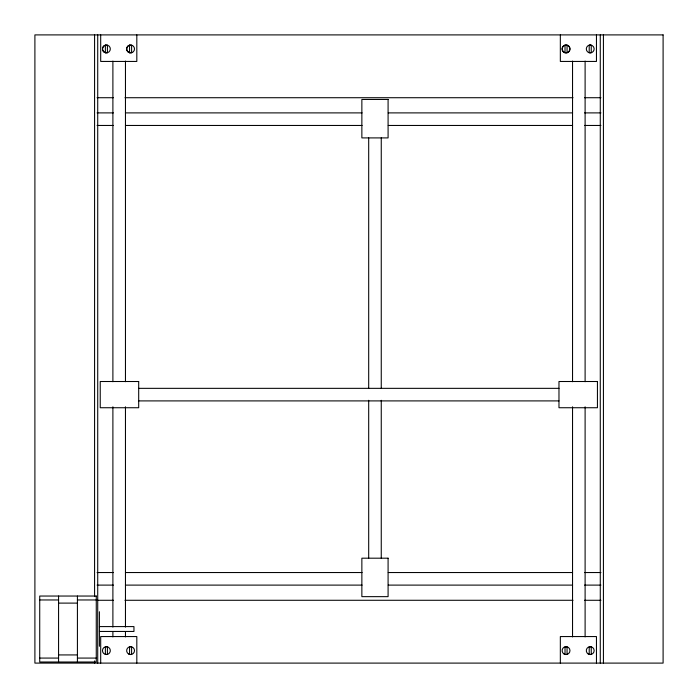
<?xml version="1.0" encoding="UTF-8"?>
<svg xmlns="http://www.w3.org/2000/svg" width="698" height="698" viewBox="0 0 698 698"><rect width="100%" height="100%" fill="white"/><g stroke="black" fill="none" stroke-linecap="round" stroke-linejoin="round"><path stroke-width="1.05" d="M105.381 45.161L107.413 45.161L107.413 52.743L105.381 52.743L105.381 45.161A3.926 3.926 0 0 0 105.381 52.743M129.566 45.161L131.599 45.161L131.599 52.743L129.566 52.743L129.566 45.161A3.926 3.926 0 0 0 129.566 52.743M565.022 45.161L567.055 45.161A3.926 3.926 0 0 1 567.055 52.743L565.022 52.743A3.926 3.926 0 0 1 565.022 45.161A3.926 3.926 0 0 1 569.83 49.968A3.926 3.926 0 0 1 563.269 51.731A3.926 3.926 0 0 1 565.022 45.161L565.022 52.743M97.066 97.72L113.425 97.72M124.977 97.72L573.023 97.72M584.575 97.72L600.934 97.72M97.066 112.893L113.425 112.893M125.422 112.893L362.088 112.893M388.263 112.893L572.578 112.893M584.575 112.893L600.934 112.893M97.066 125.457L113.425 125.457M125.422 125.457L362.088 125.457M388.263 125.457L572.578 125.457M584.575 125.457L600.934 125.457M138.693 388.341L558.976 388.341M138.693 400.905L558.976 400.905M97.066 572.543L113.425 572.543M125.422 572.543L362.088 572.543M388.263 572.543L572.578 572.543M584.575 572.543L600.934 572.543M97.066 585.107L113.425 585.107M125.422 585.107L362.088 585.107M388.263 585.107L572.578 585.107M584.575 585.107L600.934 585.107M39.725 599.966L58.571 599.966M77.417 599.966L96.263 599.966M97.066 600.28L113.425 600.28M124.977 600.28L573.023 600.28M584.575 600.28L600.934 600.28M58.571 603.107L77.417 603.107M99.404 626.586L133.955 626.586L133.955 631.454L99.404 631.454M58.571 654.933L77.417 654.933M39.725 658.074L58.571 658.074M77.417 658.074L96.263 658.074M603.421 34.9L603.421 663.1M600.28 34.9L600.28 663.1M596.458 34.9L596.458 61.441L560.337 61.441L560.337 34.9M596.458 663.1L596.458 636.559L560.337 636.559L560.337 663.1M585.107 61.075L585.107 381.719M585.107 406.803L585.107 636.925M572.543 61.075L572.543 381.719M572.543 406.803L572.543 636.925M567.055 45.161L567.055 52.743M381.256 137.907L381.256 388.332M381.256 400.312L381.256 558.191M368.692 137.907L368.692 388.332M368.692 400.312L368.692 558.191M136.817 34.9L136.817 61.441L100.695 61.441L100.695 34.9M136.817 663.1L136.817 636.559L100.695 636.559L100.695 663.1M125.457 61.075L125.457 381.719M125.457 406.803L125.457 627.109M125.457 631.472L125.457 636.925M112.893 61.075L112.893 381.719M112.893 406.803L112.893 627.109M112.893 631.472L112.893 636.925M99.404 611.745L99.404 646.296M97.72 34.9L97.72 663.1M94.579 34.9L94.579 596.572M94.579 660.919L94.579 663.1M77.417 596.04L77.417 662.001M58.571 596.04L58.571 662.001M590.229 45.021L589.208 45.161A3.926 3.926 0 0 0 587.454 51.731A3.926 3.926 0 0 0 594.015 49.968A3.926 3.926 0 0 0 589.208 45.161L589.208 52.743L591.241 52.743L591.241 45.161L590.229 45.021M106.393 646.68L105.381 646.819A3.926 3.926 0 0 0 103.618 653.389A3.926 3.926 0 0 0 110.188 651.627A3.926 3.926 0 0 0 105.381 646.819L105.381 654.401L107.413 654.401L107.413 646.819L106.393 646.68M130.578 646.68L129.566 646.819L129.566 654.401L130.578 654.532L131.599 654.401L131.599 646.819L130.578 646.68M566.043 646.68L565.022 646.819L565.022 654.401L566.043 654.532L567.055 654.401L567.055 646.819L566.043 646.68M590.229 646.68L589.208 646.819L589.208 654.401L590.229 654.532L591.241 654.401L591.241 646.819L590.229 646.68M663.1 34.9L34.9 34.9L34.9 663.1L663.1 663.1L663.1 34.9M388.088 99.448L361.861 99.448L361.861 137.907L388.088 137.907L388.088 99.448M138.693 381.509L100.233 381.509L100.233 407.737L138.693 407.737L138.693 381.509M597.436 381.509L558.976 381.509L558.976 407.737L597.436 407.737L597.436 381.509M388.088 558.191L361.861 558.191L361.861 596.65L388.088 596.65L388.088 558.191M96.263 596.04L39.725 596.04L39.725 662.001L96.263 662.001L96.263 596.04M128.615 52.35A3.926 3.926 0 0 0 134.505 48.947A3.926 3.926 0 0 0 128.615 45.553A3.926 3.926 0 0 0 128.615 52.35M104.43 52.35A3.926 3.926 0 0 0 110.319 48.947A3.926 3.926 0 0 0 104.43 45.553A3.926 3.926 0 0 0 104.43 52.35M128.615 654.009A3.926 3.926 0 0 0 134.505 650.606A3.926 3.926 0 0 0 128.615 647.212A3.926 3.926 0 0 0 128.615 654.009M588.266 654.009A3.926 3.926 0 0 0 594.155 650.606A3.926 3.926 0 0 0 588.266 647.212A3.926 3.926 0 0 0 588.266 654.009M564.08 654.009A3.926 3.926 0 0 0 569.969 650.606A3.926 3.926 0 0 0 564.08 647.212A3.926 3.926 0 0 0 564.08 654.009"/></g></svg>
